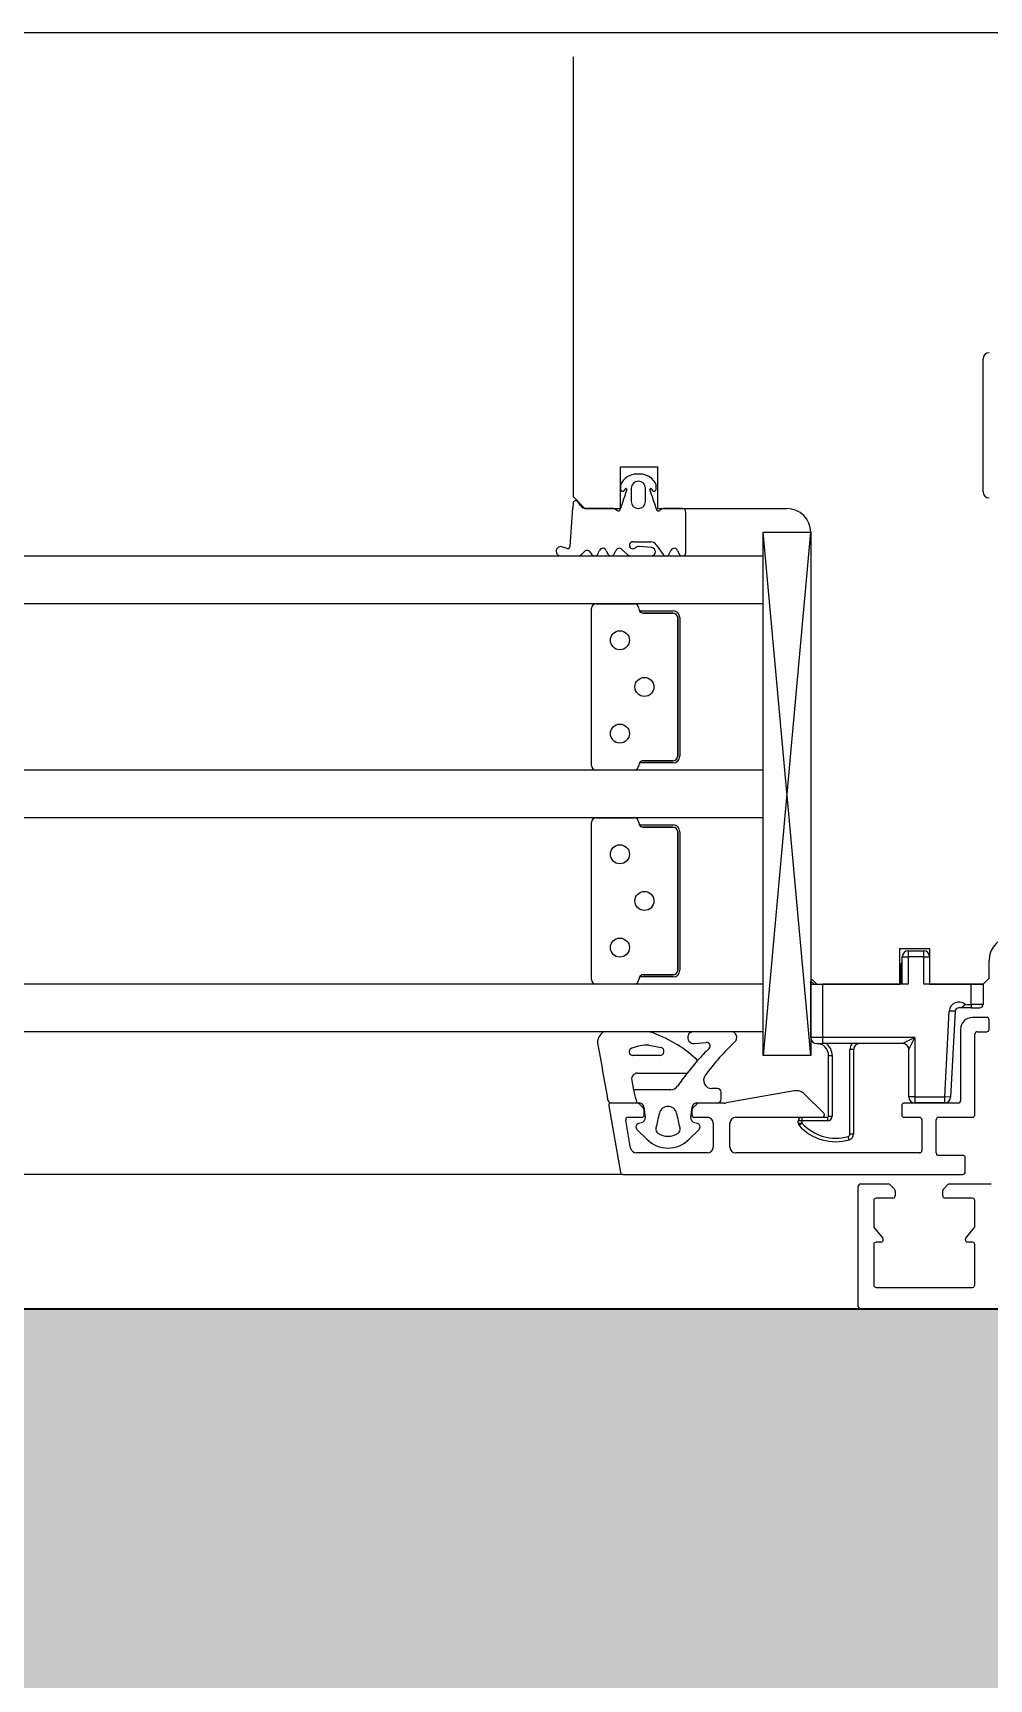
# Model space of a CAD drawing. Header units: centimetres. Extents: x 0.3 to 84.3, y 0.3 to 59.7.
# Drawn here: x 52.4341 to 52.595, y 11.6617 to 11.9386 of the extents above; entities that cross this region are included whole.
import ezdxf

# ---------------------------------------------------------------- set-up
doc = ezdxf.new("R2010")
doc.units = ezdxf.units.CM
for name, pattern in [('AUSGEZOGEN', [0]), ('PHANTOM', [63.50000000000001, 31.75, -6.35, 6.35, -6.35, 6.35, -6.35]), ('VERDECKT', [9.524999999999999, 6.35, -3.175])]:
    doc.linetypes.add(name, pattern=pattern)
for name, color, linetype, lineweight in [('Bodenplatte', 7, 'AUSGEZOGEN', 35), ('Decke', 7, 'AUSGEZOGEN', 35), ('Fenster', 7, 'AUSGEZOGEN', 35)]:
    doc.layers.add(name, color=color, linetype=linetype, lineweight=lineweight)

msp = doc.modelspace()

# ---------------------------------------------------------------- hatches: boundary and pattern name
at = {"layer": 'Bodenplatte', "linetype": 'AUSGEZOGEN', "lineweight": 25, "true_color": 0xe0ffe0}
msp.add_hatch(color=254, dxfattribs=at).paths.add_polyline_path([(31.65999929904938, 16.11399973863363), (31.65999929904938, 15.95399974220991), (47.43999894633886, 15.95399974220991), (47.43999894633886, 11.56399984033406), (62.71999860480428, 11.56399984033406), (62.71999860480428, 11.72399983675778), (47.5999989427626, 11.72399983675778), (47.5999989427626, 16.11399973863363)])

# ---------------------------------------------------------------- linework, layer by layer
at = {"layer": 'Bodenplatte', "color": 92, "linetype": 'VERDECKT', "lineweight": 35, "true_color": 0x00c600}
msp.add_line((47.5999989427626, 11.72399983675778), (62.71999860480428, 11.72399983675778), dxfattribs=at)
at = {"layer": 'Decke', "color": 96, "linetype": 'PHANTOM', "lineweight": 35, "true_color": 0x006e00}
msp.add_line((47.5999989427626, 11.72399983675778), (62.71999860480428, 11.72399983675778), dxfattribs=at)
at = {"layer": 'Fenster', "color": 7, "linetype": 'AUSGEZOGEN', "lineweight": 25}
for p, q in [((52.52899883501161, 11.93859940913904), (49.72399889524268, 11.93859983163211)), ((52.65299883224001, 11.93859940924909), (52.52899883501161, 11.93859940924909)), ((52.52499883510102, 11.93459940933849), (52.52499883510102, 11.86059941099252)), ((52.59399883355875, 11.86139941097463), (52.59399883355875, 11.88379941047388)), ((52.53299883492221, 11.85859941103722), (52.53299883492221, 11.86559941088076)), ((52.53299883492221, 11.86559941088076), (52.53919883478365, 11.86559941088076)), ((52.53919883478365, 11.86559941088076), (52.53919883478365, 11.85859941103722)), ((52.53299883492221, 11.8625588646054), (52.53299883492221, 11.86184566153207)), ((52.53479723909341, 11.86200967181017), (52.53479862271755, 11.85980929262669)), ((52.53622506229638, 11.86440238318901), (52.53576257665179, 11.86440238318901)), ((52.53719828551152, 11.85980281656653), (52.53719680563011, 11.86201613389426)), ((52.53899883478811, 11.86190003500224), (52.53899883478811, 11.8625588646054)), ((52.52499883510102, 11.85941358580272), (52.52499761620416, 11.85870630515411)), ((52.52499883510102, 11.86059941099252), (52.5269988350563, 11.85859941103722)), ((52.52624528731327, 11.85909941103956), (52.52593184778207, 11.85964230423269)), ((52.53367800017952, 11.86170784382325), (52.5337669489993, 11.8618619076985)), ((52.53822068994888, 11.8618619076985), (52.53830963876869, 11.86170784382325)), ((52.5269988350563, 11.85859941103722), (52.53299883492221, 11.85859941103722)), ((52.53162025081665, 11.85859941124268), (52.52711131260699, 11.85859941105073)), ((52.53299883492221, 11.85862069260156), (52.53299883492221, 11.85859941103722)), ((52.53899883478811, 11.85859941103722), (52.53899883478811, 11.85862069260156)), ((52.53919883478365, 11.85859941103722), (52.56099883429636, 11.85859941103722)), ((52.54339883471527, 11.85859941107151), (52.54037819260475, 11.85859941124268)), ((52.54399883467635, 11.85113369138176), (52.54399883467635, 11.85799941108494)), ((52.56497047430887, 11.85459941112663), (52.55697047448768, 11.76659941309359)), ((52.56499883420696, 11.76659941309359), (52.55697047448768, 11.85459941112663)), ((52.55697047448768, 11.85459941112663), (52.56499883420696, 11.85459941112663)), ((52.55697047448768, 11.76659941309359), (52.55697047448768, 11.85459941112663)), ((52.56499883420696, 11.85459941112663), (52.56499883420696, 11.77859941282536)), ((52.56499883420696, 11.85459941112663), (52.56499883420696, 11.76659941309359)), ((52.52404336274228, 11.85187931390328), (52.52313010173077, 11.85217956108423)), ((52.52648031266168, 11.85091358599271), (52.52704059289347, 11.85147386622452)), ((52.52778964627197, 11.85139363857711), (52.5281446892559, 11.85089338819017)), ((52.52918911060789, 11.85096240015196), (52.52947234561319, 11.85155625430271)), ((52.53060289531434, 11.85147404760992), (52.5309052562867, 11.85087997031033)), ((52.5319129205003, 11.85091082807194), (52.53219535850329, 11.85147404760992)), ((52.53323454064173, 11.85170442874351), (52.53415553523249, 11.85087686442749)), ((52.53509525114431, 11.85299941116232), (52.53810691940746, 11.85299941116232)), ((52.53821819616316, 11.85201839311476), (52.53612912426982, 11.85218760769085)), ((52.53897294479188, 11.8524994111735), (52.54014698483557, 11.85089338819017)), ((52.54119140618759, 11.85096240015196), (52.54147464119283, 11.85155625430271)), ((52.54260519089399, 11.85147404760992), (52.54290755186641, 11.85087997031033)), ((52.55697047448768, 11.85059443940236), (49.69602725579512, 11.85059486189543)), ((52.52281147956842, 11.85062069278038), (52.52577320589629, 11.85062069278038)), ((52.53482390591557, 11.85062069278038), (52.53816619143236, 11.85062069278038)), ((52.55697047448768, 11.84262069295919), (52.55697047448768, 11.85062069278038)), ((52.55697047448768, 11.84259443958931), (49.69602725579512, 11.84259486208239)), ((52.5289104751148, 11.84259443965453), (52.53527047497269, 11.84259443965453)), ((52.55697047448768, 11.81462069358504), (52.55697047448768, 11.84262069295919)), ((52.52813047513228, 11.8153744402629), (52.52813047513228, 11.84181443967191)), ((52.53605047495523, 11.84181443967191), (52.53605047495523, 11.84181443967191)), ((52.53619047495213, 11.841358569746), (52.53619047495213, 11.84138443968154)), ((52.53619047495213, 11.84138443968154), (52.54183047482606, 11.84138443968154)), ((52.53683047493783, 11.84102443968959), (52.54183047482606, 11.84102443968959)), ((52.54183047482606, 11.84102443968959), (52.53683047493783, 11.84102443968959)), ((52.54261047480866, 11.84024443970702), (52.54261047480866, 11.81694444022783)), ((52.54261047480866, 11.81694444022783), (52.54261047480866, 11.84024443970702)), ((52.54297047480061, 11.84024443970702), (52.54297047480061, 11.81694444022783)), ((52.53605047495523, 11.81538444026269), (52.53605047495523, 11.81538444026269)), ((52.53619047495213, 11.81580444025331), (52.53619047495213, 11.81583031018895)), ((52.54183047482606, 11.81580444025331), (52.53619047495213, 11.81580444025331)), ((52.54183047482606, 11.81616444024531), (52.53683047493783, 11.81616444024531)), ((52.53683047493783, 11.81616444024531), (52.54183047482606, 11.81616444024531)), ((52.55697047448768, 11.81459444024372), (49.69602725579512, 11.8145948627368)), ((52.53527047497269, 11.81459444028037), (52.5289104751148, 11.81459444028037)), ((52.55697047448768, 11.80662069376386), (52.55697047448768, 11.81462069358504)), ((52.55697047448768, 11.80659444043068), (49.69602725579512, 11.80659486292375)), ((52.5289104751148, 11.80659444045919), (52.53527047497269, 11.80659444045919)), ((52.55697047448768, 11.7786206943897), (52.55697047448768, 11.80662069376386)), ((52.52813047513228, 11.77937444106756), (52.52813047513228, 11.80581444047657)), ((52.53605047495523, 11.80581444047657), (52.53605047495523, 11.80581444047657)), ((52.53619047495213, 11.80535857055066), (52.53619047495213, 11.80538444048621)), ((52.53619047495213, 11.80538444048621), (52.54183047482606, 11.80538444048621)), ((52.53683047493783, 11.80502444049426), (52.54183047482606, 11.80502444049426)), ((52.54183047482606, 11.80502444049426), (52.53683047493783, 11.80502444049426)), ((52.54261047480866, 11.80424444051169), (52.54261047480866, 11.78094444103249)), ((52.54261047480866, 11.78094444103249), (52.54261047480866, 11.80424444051169)), ((52.54297047480061, 11.80424444051169), (52.54297047480061, 11.78094444103249)), ((52.57999883387168, 11.77859941282536), (52.57999883387168, 11.78459941269125)), ((52.57999883387168, 11.78459941269125), (52.58499883376142, 11.78459941269125)), ((52.58499883376142, 11.78459941269125), (52.58499883398144, 11.77859941282536)), ((52.58039883408425, 11.77859941282536), (52.58039883408425, 11.78319941272248)), ((52.58039883408425, 11.78319941272248), (52.58139883406187, 11.78319941272248)), ((52.58139883406187, 11.78419941270013), (52.58399883400381, 11.78419941270013)), ((52.58139883406187, 11.78419941270013), (52.58139883406187, 11.78319941272248)), ((52.58139883406187, 11.78319941272248), (52.58139883406187, 11.77859941282536)), ((52.58399883400381, 11.78319941272248), (52.58139883406187, 11.78319941272248)), ((52.58399883400381, 11.78319941272248), (52.58399883400381, 11.78419941270013)), ((52.58399883400381, 11.77859941282536), (52.58399883400381, 11.78319941272248)), ((52.58399883400381, 11.78319941272248), (52.58499883398144, 11.78319941272248)), ((52.58499883398144, 11.78319941272248), (52.58499883398144, 11.77859941282536)), ((52.59499185273805, 11.77959941280302), (52.59499185273805, 11.78259941273596)), ((52.53605047495523, 11.77938444106735), (52.53605047495523, 11.77938444106735)), ((52.53619047495213, 11.77980444105797), (52.53619047495213, 11.77983031099361)), ((52.54183047482606, 11.77980444105797), (52.53619047495213, 11.77980444105797)), ((52.54183047482606, 11.78016444104997), (52.53683047493783, 11.78016444104997)), ((52.53683047493783, 11.78016444104997), (52.54183047482606, 11.78016444104997)), ((52.56499883442848, 11.76959941302653), (52.56499883442848, 11.77911657010132)), ((52.56499883442848, 11.77911657010132), (52.565573453624, 11.77859941282536)), ((52.56599883440614, 11.77859941282536), (52.56534025577704, 11.77925799145437)), ((52.58039883408425, 11.78159941275831), (52.58009883409095, 11.78159941275831)), ((52.58009883409095, 11.78159941275831), (52.58009883409095, 11.77859941282536)), ((52.59399185276041, 11.77859941282536), (52.59499185273805, 11.77959941280302)), ((52.55697047448768, 11.77859444108503), (49.69602725579512, 11.77859486357811)), ((52.53527047497269, 11.77859444108503), (52.5289104751148, 11.77859444108503)), ((52.55697047448768, 11.77062069456852), (52.55697047448768, 11.7786206943897)), ((52.56499883420696, 11.77859941282536), (52.57999883387168, 11.77859941282536)), ((52.565573453624, 11.77859941282536), (52.56699883438377, 11.77859941282536)), ((52.56699883438377, 11.77859941282536), (52.56699883438377, 11.76959941302653)), ((52.58139883406187, 11.77859941282536), (52.56699883438377, 11.77859941282536)), ((52.591998833825, 11.77859941282536), (52.58399883400381, 11.77859941282536)), ((52.58499883398144, 11.77859941282536), (52.59399185276041, 11.77859941282536)), ((52.591998833825, 11.7751994129013), (52.591998833825, 11.77859941282536)), ((52.59399883378028, 11.77859941282536), (52.591998833825, 11.77859941282536)), ((52.59399883378028, 11.77859941282536), (52.59399883378028, 11.7751994129013)), ((52.58754072719529, 11.75962497039655), (52.58829844830476, 11.77408315045623)), ((52.58929707781721, 11.77403081450116), (52.58829844830476, 11.77408315045623)), ((52.58929707781721, 11.77403081450116), (52.58852753575884, 11.75957325395112)), ((52.59022359563897, 11.77459941291477), (52.58989625552468, 11.77459941291477)), ((52.59036091227509, 11.77462407402641), (52.59022359563897, 11.77459941291477)), ((52.591998833825, 11.77459941291477), (52.59022359563897, 11.77459941291477)), ((52.59049781231946, 11.77470487027745), (52.59036091227509, 11.77462407402641)), ((52.5907257730087, 11.77492718436188), (52.59049781231946, 11.77470487027745)), ((52.59094913653433, 11.7751927870062), (52.5907257730087, 11.77492718436188)), ((52.59095455602537, 11.7751994129013), (52.591998833825, 11.7751994129013)), ((52.59095455602537, 11.7751994129013), (52.59095455602537, 11.7751994129013)), ((52.591998833825, 11.7751994129013), (52.591998833825, 11.77459941291477)), ((52.59399883378028, 11.7751994129013), (52.591998833825, 11.7751994129013)), ((52.591998833825, 11.77459941291477), (52.59339883379368, 11.77459941291477)), ((52.55697047448768, 11.77059444127199), (49.69602725579512, 11.77059486376507)), ((52.53788380759035, 11.77059941300418), (52.53019505467803, 11.77059941300418)), ((52.55154908229637, 11.77059941300418), (52.54516527268063, 11.77059941300418)), ((52.59019883363361, 11.77099941299516), (52.59019883363361, 11.75899941326339)), ((52.59459883353529, 11.77299941295046), (52.59219883358892, 11.77299941295046)), ((52.59299883357107, 11.77059941300409), (52.59459883353529, 11.77059941300409)), ((52.59499883352638, 11.77099941299516), (52.59499883352638, 11.77259941295938)), ((52.53774252500107, 11.76834899771961), (52.5398268275692, 11.76792802852961)), ((52.54543356627196, 11.76864172507849), (52.54742174005214, 11.76879474466327)), ((52.56699883438377, 11.76959941302653), (52.56499883442848, 11.76959941302653)), ((52.56599883440614, 11.76859941304888), (52.56699883438377, 11.76859941304888)), ((52.58249883403732, 11.76959941302653), (52.56699883438377, 11.76959941302653)), ((52.56699883438377, 11.76959941302653), (52.56699883438377, 11.76859941304888)), ((52.58049883408203, 11.76859941304888), (52.56699883438377, 11.76859941304888)), ((52.58249883403732, 11.76959941302653), (52.58049883408203, 11.76859941304888)), ((52.58149883405969, 11.76759941307123), (52.58249883403732, 11.76959941302653)), ((52.58249883403732, 11.76959941302653), (52.58249883403732, 11.75962558990623)), ((52.59259883358001, 11.75659941331701), (52.59259883358001, 11.77019941301305)), ((52.53959313807733, 11.76662558974977), (52.53503259114541, 11.76662558974977)), ((52.54595888140321, 11.7657453180817), (52.54418967506199, 11.76362558981682)), ((52.54595888140321, 11.7657453180817), (52.5457493141921, 11.76595488529274)), ((52.56499883420696, 11.76659941309359), (52.55697047448768, 11.76659941309359)), ((52.56799883436143, 11.76659941309349), (52.56859883434799, 11.76659941309359)), ((52.56799883436143, 11.75639941332156), (52.56799883436143, 11.76659941309349)), ((52.56859883434799, 11.76659941309359), (52.56859883434799, 11.75639941332156)), ((52.57219883426752, 11.76759941307114), (52.57159883428093, 11.76759941307123)), ((52.57159883428093, 11.75338200220759), (52.57159883428093, 11.76759941307123)), ((52.57219883426752, 11.76759941307114), (52.57219883426752, 11.75338200220759)), ((52.58149883405969, 11.75962558990623), (52.58149883405969, 11.76759941307123)), ((52.5358612345585, 11.76362558981682), (52.54418967506199, 11.76362558981682)), ((52.54143591616843, 11.76082558987942), (52.53518702188737, 11.76082558987942)), ((52.54930723954129, 11.76102558987495), (52.54836963591395, 11.76102558987495)), ((52.54990723952785, 11.7592255899152), (52.54990723952785, 11.76042558988838)), ((52.56221089253461, 11.76064693240205), (52.55077115354324, 11.75862979776562)), ((52.56718167686059, 11.75688225602317), (52.5639724024129, 11.76009153047085)), ((52.58249883403732, 11.75962558990623), (52.58149883405969, 11.75962558990623)), ((52.58249883403732, 11.75962558990623), (52.58249883403732, 11.75862558992858)), ((52.58249883403732, 11.75962558990623), (52.58752890624644, 11.75962558990623)), ((52.58752890624644, 11.75862558992858), (52.58752890624644, 11.75962558990623)), ((52.58852753575884, 11.75957325395112), (52.58752890624644, 11.75962558990623)), ((52.53100491185553, 11.75812995401175), (52.53297977399529, 11.74692995426213)), ((52.53575030671322, 11.75859941327231), (52.53139883494791, 11.75859941327231)), ((52.53142361943586, 11.75862558992858), (52.535731486609, 11.75862558992858)), ((52.535731486609, 11.75862558992858), (52.53623087186376, 11.75862558992858)), ((52.5368230988954, 11.75777514922206), (52.53617457077247, 11.758423677345)), ((52.53692097405668, 11.75792766913169), (52.5371484540892, 11.75614259266945)), ((52.53699883482274, 11.7565994133171), (52.53699883482274, 11.75735088516285)), ((52.54481749722801, 11.75614259266945), (52.54504497726059, 11.75792766913169)), ((52.54499883464391, 11.75735088516285), (52.54499883464395, 11.7565994133171)), ((52.54582309869421, 11.758423677345), (52.54517457057128, 11.75777514922206)), ((52.54573507945352, 11.75862558992858), (52.54930723954129, 11.75862558992858)), ((52.55042385719558, 11.7585994132724), (52.54624736275339, 11.75859941327231)), ((52.58029883385489, 11.75819941328128), (52.58029883385489, 11.75659941331701)), ((52.58979883364255, 11.75859941327231), (52.58069883384596, 11.75859941327231)), ((52.58752890624644, 11.75862558992858), (52.58249883403732, 11.75862558992858)), ((52.53469459582182, 11.75102576526402), (52.53386512041376, 11.75572995406542)), ((52.53425904350622, 11.75619941332598), (52.53659883483169, 11.75619941332598)), ((52.53575871170673, 11.75416580089736), (52.53742527438877, 11.75249923821534)), ((52.5366683424494, 11.75533464734154), (52.53602768434232, 11.75516962043939)), ((52.54454067692853, 11.75249923821534), (52.5462072396106, 11.75416580089736)), ((52.54593826697494, 11.75516962043939), (52.54529760886793, 11.75533464734154)), ((52.545398834635, 11.75619941332598), (52.54759883458583, 11.75619941332598)), ((52.54859883456349, 11.75519941334833), (52.54859883456349, 11.75119941343774)), ((52.55139883450088, 11.75119941343774), (52.55139883450088, 11.75519941334833)), ((52.55239883447853, 11.75619941332598), (52.56689883415443, 11.75619941332598)), ((52.56349883446202, 11.75559941333945), (52.56289883447539, 11.75559941333936)), ((52.56289883447539, 11.75522557965342), (52.56289883447539, 11.75559941333936)), ((52.56289883447539, 11.75522557965342), (52.56349883446202, 11.75522557965342)), ((52.56349883446202, 11.75522557965342), (52.56305389841827, 11.75482304779021)), ((52.56349883446202, 11.75619941332598), (52.56349883446202, 11.75559941333945)), ((52.56349883446202, 11.75619941332598), (52.56779883436581, 11.75619941332598)), ((52.56779883436581, 11.75559941333945), (52.56349883446202, 11.75559941333945)), ((52.56349883446202, 11.75559941333945), (52.56349883446202, 11.75522557965342)), ((52.56779883436581, 11.75619941332598), (52.56779883436581, 11.75559941333945)), ((52.56799883436143, 11.75639941332156), (52.56859883434799, 11.75639941332156)), ((52.58069883384596, 11.75619941332598), (52.58329883378784, 11.75619941332598)), ((52.58369883377891, 11.7557994133349), (52.58369883377891, 11.75059941345112)), ((52.58609883372529, 11.75019941346018), (52.58609883372529, 11.7557994133349)), ((52.58649883371635, 11.75619941332598), (52.59219883358892, 11.75619941332598)), ((52.57147482694608, 11.75242084248676), (52.57130923135234, 11.75299753831924)), ((52.57219883426752, 11.75338200220759), (52.57159883428093, 11.75338200220759)), ((52.54759883458583, 11.75019941346009), (52.53567940355281, 11.75019941346009)), ((52.58329883378784, 11.75019941346009), (52.55239883447853, 11.75019941346009)), ((52.5905988336247, 11.74979941346901), (52.58649883371635, 11.74979941346911)), ((52.59099883361574, 11.74699941353161), (52.59099883361574, 11.74939941347794)), ((52.53337369708775, 11.74659941362611), (49.71962403317107, 11.74659983611919)), ((52.53337369708775, 11.74659941354062), (52.5905988336247, 11.74659941354053)), ((52.57299883160738, 11.72439941425587), (52.57299883160738, 11.74459941330206)), ((52.57339883159848, 11.74499941329314), (52.57803314606989, 11.74499941329314)), ((52.57831598877603, 11.74488225600821), (52.57908167418384, 11.7441165706005)), ((52.57919883146883, 11.74383372789421), (52.57919883146883, 11.74299941333785)), ((52.58719883129002, 11.74299941333785), (52.58719883129002, 11.74383372789421)), ((52.58731598857487, 11.74411657060037), (52.58808167398268, 11.74488225600817)), ((52.58836451668895, 11.74499941329314), (52.59533711349229, 11.74499941329314)), ((52.57559883154925, 11.74219941335573), (52.57559883154925, 11.73785854376115)), ((52.5787988314778, 11.74259941334676), (52.57599883154032, 11.74259941334676)), ((52.59219883117826, 11.74259941334676), (52.58759883128103, 11.74259941334676)), ((52.59259883116927, 11.73785854376115), (52.59259883116927, 11.74219941335573)), ((52.57568797316269, 11.73760681561034), (52.57710968990014, 11.73585114165403)), ((52.59108797281849, 11.73585114165403), (52.5925096895559, 11.73760681561034)), ((52.57559883154925, 11.73479941352111), (52.57559883154925, 11.72799941389222)), ((52.5767988315225, 11.73519941351219), (52.57599883154032, 11.73519941351219)), ((52.59219883117826, 11.73519941351219), (52.59139883119615, 11.73519941351219)), ((52.59259883116927, 11.72799941389222), (52.59259883116927, 11.73479941352111)), ((52.57599883154032, 11.72759941390114), (52.59219883117826, 11.72759941390114)), ((49.67959889628036, 11.72399983675787), (52.57339883159848, 11.72399941426479)), ((52.83659882571544, 11.72399941426479), (52.57339883159848, 11.72399941426479))]:
    msp.add_line(p, q, dxfattribs=at)
for centre, radius in [((52.53289047502582, 11.83644443979182), 0.001599999964235758), ((52.53701047493374, 11.8285944399673), 0.001599999964239396), ((52.53289047502582, 11.82074444014274), 0.001599999964235758), ((52.53289047502582, 11.80044444059649), 0.001599999964235758), ((52.53701047493374, 11.79259444077196), 0.001599999964239396), ((52.53289047502582, 11.7847444409474), 0.001599999964235758)]:
    msp.add_circle(centre, radius, dxfattribs=at)
for centre, radius, start, end in [((52.59499883353633, 11.88379941047378), 0.0009999999776482583, 90, 180), ((52.53572614567526, 11.86146358517726), 0.002939023812351069, 89.28976599509345, 158.1197605234327), ((52.53390557449919, 11.8618187123764), 0.0001451993975820911, 336.5574813955079, 162.693110451686), ((52.53599705063979, 11.86200240233164), 0.001199833568615658, 0.6557390734672733, 179.6528577051351), ((52.53625352152558, 11.86143672397442), 0.002965795762415476, 22.2321790129905, 90.54980817356882), ((52.5380820644489, 11.8618187123764), 0.0001451993975820911, 17.30688954914809, 203.4425186044921), ((52.52549211051485, 11.85941874575036), 0.0004933024012176247, 26.94837533293235, 180.5993253269374), ((52.53335791747929, 11.861872848267), 0.0003601102628689932, 184.3296979850374, 332.7286384005022), ((52.62408312115691, 11.83019875826066), 0.0954156881784984, 160.6835005343774, 162.6699933526658), ((52.53599846079962, 11.85980853174396), 0.001199838323442939, 179.9636656329878, 359.7270825702803), ((52.37700842025846, 11.80620276985382), 0.1702601921314358, 17.93088437184868, 19.04516444622758), ((52.53863292986674, 11.86188034582591), 0.0003664342711586061, 208.0835356910427, 3.080089180555866), ((52.59499883353633, 11.86139941097448), 0.0009999999776482583, 180, 270), ((50.38167456666025, 12.00935266775923), 2.148610718876755, 355.8066119238023, 355.9795005112035), ((52.52711131269761, 11.85959941102823), 0.0009999999776482583, 210.0000000001215, 270), ((52.53162025081657, 11.85759941126488), 0.00099999997764462, 45.62224523674222, 90), ((52.53259928744637, 11.85859952134501), 0.0003995474910086347, 225.5795197407153, 359.984181656837), ((52.53939902029717, 11.858600282741), 0.0004001864584906956, 180.1248043157276, 314.3580495458741), ((52.54037819254799, 11.85759941126488), 0.00099999997764462, 90, 134.3777547632578), ((52.54339883468971, 11.8579994110848), 0.0005999999865874998, 0, 90), ((52.56099883429629, 11.85459941112648), 0.003999999910593033, 0, 90), ((52.5229605458843, 11.85140222089307), 0.0007956173437404757, 77.69519606275242, 259.2012835433379), ((52.52413435844964, 11.852268826129), 0.0003999999910571205, 256.8507002863481, 355.806611924103), ((52.52577320589621, 11.85162069275792), 0.0009999999776482583, 270, 314.9999999997841), ((52.52736538221267, 11.85096937451775), 0.0005999999865874998, 45.00000000059973, 122.773238614547), ((52.52864755275411, 11.8512206927669), 0.0005999999865874998, 213.059360819403, 334.5014851252526), ((52.53002333983147, 11.85131875618626), 0.0005999999865911377, 15.00000000026344, 156.6822382575364), ((52.53139912690875, 11.8512206927669), 0.0005999999865911377, 214.6018814087766, 328.9061664694078), ((52.53277491398608, 11.85131875618626), 0.0005999999865911377, 40.00000000059521, 165.0000000000761), ((52.53482390591549, 11.85162069275792), 0.0009999999776482583, 228.0585612993334, 270), ((52.53506453143947, 11.8524138044373), 0.0005864119170913367, 86.99713560284913, 309.5461040223971), ((52.53603717852947, 11.85129874234339), 0.0008936082054885304, 84.09423181309367, 132.1156023587201), ((52.53810691940738, 11.85199941118457), 0.0009999999776482583, 30.00000000003331, 90), ((52.53816168134043, 11.85132067823523), 0.0006999999843508704, 270.3691586031439, 85.36915860315197), ((52.54064984833377, 11.8512206927669), 0.0005999999865911378, 213.059360819175, 334.5014851252384), ((52.54202563541112, 11.85131875618626), 0.0005999999865874997, 14.99999999993575, 156.6822382576921), ((52.54340378238466, 11.85121935261608), 0.0006011863911346545, 214.36903105919, 351.8082171630334), ((52.52891047511474, 11.84181443967181), 0.0007799999825644772, 90, 180), ((52.53527047497263, 11.84181443967181), 0.0007799999825644772, 0, 90), ((52.53683047493776, 11.84180443967202), 0.0007799999825681153, 180, 270), ((52.53683047493776, 11.84180443967202), 0.0007799999825644773, 214.8638379543467, 270), ((52.541830474826, 11.84024443970688), 0.00113999997452207, 0, 90), ((52.541830474826, 11.84024443970688), 0.0007799999825681153, 0, 90), ((52.541830474826, 11.84024443970688), 0.0007799999825681153, 0, 90), ((52.52891047511474, 11.8153744402628), 0.0007799999825644772, 180, 270), ((52.53527047497263, 11.8153744402628), 0.0007799999825644772, 270, 0), ((52.53683047493776, 11.81538444026259), 0.0007799999825681153, 90, 180), ((52.53683047493776, 11.81538444026259), 0.0007799999825681153, 90, 145.1361620457604), ((52.541830474826, 11.81694444022768), 0.0007799999825681153, 270, 0), ((52.541830474826, 11.81694444022768), 0.00113999997452207, 270, 0), ((52.541830474826, 11.81694444022768), 0.0007799999825681153, 270, 0), ((52.52891047511474, 11.80581444047647), 0.0007799999825644772, 90, 180), ((52.53527047497263, 11.80581444047647), 0.0007799999825644772, 0, 90), ((52.53683047493776, 11.80580444047668), 0.0007799999825681153, 180, 270), ((52.53683047493776, 11.80580444047668), 0.0007799999825681153, 214.8638379544538, 270), ((52.541830474826, 11.80424444051154), 0.00113999997452207, 0, 90), ((52.541830474826, 11.80424444051154), 0.0007799999825681153, 0, 90), ((52.541830474826, 11.80424444051154), 0.0007799999825681153, 0, 90), ((52.59899185264858, 11.78259941273581), 0.003999999910593033, 90, 180), ((52.58109883406853, 11.78159941275816), 0.0009999999776482583, 134.4270040010286, 180), ((52.58139883406183, 11.78319941272238), 0.0009999999776482583, 90, 180), ((52.58399883400373, 11.78319941272238), 0.0009999999776482583, 0, 90), ((52.52891047511474, 11.77937444106746), 0.0007799999825644772, 180, 270), ((52.53527047497263, 11.77937444106746), 0.0007799999825644772, 270, 0), ((52.53683047493776, 11.77938444106725), 0.0007799999825681153, 90, 180), ((52.53683047493776, 11.77938444106725), 0.0007799999825681153, 90, 145.1361620454392), ((52.541830474826, 11.78094444103234), 0.0007799999825681153, 270, 0), ((52.541830474826, 11.78094444103234), 0.00113999997452207, 270, 0), ((52.541830474826, 11.78094444103234), 0.0007799999825681153, 270, 0), ((52.5651988344239, 11.77911657010117), 0.0001999999955303792, 44.99999999928033, 180), ((52.58989625552459, 11.77399941292801), 0.001599999964235758, 48.59037789062512, 176.9999999999951), ((52.58989625552459, 11.77399941292801), 0.0005999999865874998, 90, 177.0000000000188), ((52.5933988337936, 11.77519941290119), 0.0005999999865874998, 270, 0), ((52.53118286047807, 11.76881131285035), 0.002042807494261035, 118.9177157918537, 183.282193177968), ((52.53101552854415, 11.74998560337443), 0.02172791762916557, 47.30434793292931, 71.57253317480682), ((52.54528014150871, 11.76961792706997), 0.0009881849454562745, 96.6752805300166, 278.9318269051474), ((52.5515782498112, 11.76962439308863), 0.0009754560879002299, 312.1329970090964, 91.71348014006986), ((52.59219883358885, 11.77099941299506), 0.001999999955296517, 90, 180), ((52.59299883357102, 11.77019941301295), 0.0003999999910607585, 90, 180), ((52.59459883353523, 11.77259941295928), 0.0003999999910607585, 0, 90), ((52.59459883353523, 11.77099941299506), 0.0003999999910607585, 270, 0), ((61.17296301784017, 13.28798487999242), 8.776323901245233, 189.968830342217, 190.0320255012774), ((52.53503259114535, 11.76722558973624), 0.0005999999865911377, 100.4251511922868, 270), ((52.53761890281217, 11.76128791532846), 0.007062164468407211, 88.99699426625646, 112.4324765850811), ((52.53963572477871, 11.7672901328558), 0.0006659062749665164, 266.3332608456084, 73.32267037309113), ((52.5795734361526, 11.73970373287588), 0.03999999910593033, 133.1193214931573, 143.9387931993981), ((52.54746778281962, 11.76819651389873), 0.0005999999865874998, 314.4527407105526, 94.40108721089301), ((52.56599883440606, 11.76959941302638), 0.0009999999776482583, 180, 270), ((52.56599883440606, 11.76659941309339), 0.001999999955296517, 0, 90), ((52.56599883440606, 11.76659941309344), 0.002599999941884016, 0, 50.28486276810812), ((52.57319883424508, 11.76759941307109), 0.001599999964235758, 141.3178125466254, 180), ((52.57319883424508, 11.76759941307104), 0.0009999999776482583, 90, 180), ((52.58049883408196, 11.76759941307109), 0.0009999999776482583, 0, 90), ((52.57730144462982, 11.73778742739705), 0.04199999906122321, 134.4527407105508, 138.2667081071676), ((52.53586123455842, 11.76262558983903), 0.0009999999776482583, 90, 189.4961867098571), ((52.57077613285196, 11.76846595122642), 0.03639999918639442, 189.4961867099261, 195.6844761502777), ((52.57730144462982, 11.73778742739705), 0.04199999906122685, 142.0339560227602, 145.7301465931082), ((52.54836963591389, 11.76242558984353), 0.001399999968709017, 143.9387931994493, 270), ((52.54143591616837, 11.762225589848), 0.001399999968705379, 270, 325.7301465932159), ((52.54930723954121, 11.76042558988824), 0.0005999999865874997, 0, 90), ((52.56255818888206, 11.75867731693996), 0.001999999955296517, 44.99999999982008, 99.99999999996908), ((52.58249883403727, 11.75962558990608), 0.0009999999776482583, 180, 270), ((52.58752890624636, 11.75962558990608), 0.0009999999776482583, 270, 357.0000000000827), ((52.53146312380724, 11.75927274768673), 0.0006483623673501335, 189.8832416538149, 266.5068352554017), ((52.53139883494785, 11.75819941328117), 0.0003999999910607585, 90, 190.0000000000636), ((52.53575030671317, 11.75799941328563), 0.0005999999865874998, 45.00000000011993, 90), ((52.53608603371501, 11.75779222837177), 0.0008458543453273552, 9.214037330092406, 80.14048593881826), ((52.53639883483609, 11.75735088516271), 0.0005999999865874998, 0, 45.00000000059973), ((52.57823501265765, 11.74680264427174), 0.03999999910593033, 165.3718928289123, 169.1169140008766), ((52.54098297565855, 11.75652558997539), 0.001499999966472387, 14.62810717117453, 165.3718928287569), ((52.50373093865949, 11.74680264427174), 0.03999999910593033, 10.88308599913086, 14.62810717109007), ((52.54559883463045, 11.75735088516271), 0.0005999999865911377, 135.0000000001199, 180), ((52.54587991760221, 11.75779222837177), 0.0008458543453237172, 99.85951406171776, 170.7859626699076), ((52.54624736275333, 11.75799941328563), 0.0005999999865874998, 90, 134.9999999994003), ((52.54930723954121, 11.75922558991505), 0.0005999999865874998, 270, 0), ((52.55042385719551, 11.76059941322755), 0.001999999955296517, 270, 279.9999999999691), ((52.56689883415436, 11.75659941331695), 0.0003999999910607585, 270, 44.99999999964017), ((52.5806988338459, 11.75819941328117), 0.0003999999910571205, 90, 180), ((52.58979883364248, 11.75899941326328), 0.0003999999910607585, 270, 0), ((52.53425904350615, 11.7557994133348), 0.0003999999910607585, 90, 189.9999999994886), ((52.53618297576585, 11.75459006495648), 0.0005999999865911378, 105.0000000004594, 224.9999999997601), ((52.53659883483163, 11.75659941331695), 0.0003999999910607585, 270, 0), ((52.53632029805771, 11.75608809137088), 0.0008299474706684218, 294.794007248111, 3.76522998089287), ((52.53974004543835, 11.75420382188689), 0.0007999999821178791, 169.1169140011106, 236.1492991281932), ((52.54222590587878, 11.75420382188689), 0.0007999999821178791, 303.8507008718069, 10.88308599888943), ((52.5456456532595, 11.75608809137088), 0.0008299474706647838, 176.2347700191071, 245.2059927517348), ((52.54539883463492, 11.75659941331695), 0.0003999999910571205, 180, 270), ((52.5457829755513, 11.75459006495648), 0.0005999999865874998, 315.0000000004798, 74.99999999949667), ((52.54759883458576, 11.75519941334823), 0.0009999999776482583, 0, 90), ((52.55239883447846, 11.75519941334823), 0.0009999999776482583, 90, 180), ((52.56349883446194, 11.75559941333926), 0.0005999999865874998, 90, 180), ((52.56349883446194, 11.75522557965327), 0.0005999999865874997, 180, 222.1355186408111), ((52.56919080336071, 11.76037508120234), 0.008275667784831225, 222.1355186408273, 286.021179090808), ((52.56919080336071, 11.76037508120234), 0.007675667798240088, 222.135518640809, 286.021179090807), ((52.56779883436576, 11.75639941332142), 0.0001999999955303792, 270, 0), ((52.56779883436576, 11.75639941332142), 0.000799999982121517, 270, 0), ((52.5806988338459, 11.75659941331691), 0.0003999999910607585, 180, 270), ((52.58329883378777, 11.7557994133348), 0.0003999999910607585, 0, 90), ((52.58649883371625, 11.7557994133348), 0.0003999999910571205, 90, 180), ((52.59219883358885, 11.75659941331691), 0.0003999999910607585, 270, 0), ((52.54098297565855, 11.75605693948504), 0.005031349386759352, 224.9999999999714, 315.0000000000143), ((52.54098297565855, 11.75605693948504), 0.003031349431462836, 236.1492991280444, 303.8507008720672), ((52.54759883458576, 11.75119941343764), 0.0009999999776482583, 270, 0), ((52.55239883447846, 11.75119941343764), 0.0009999999776482583, 180, 270), ((52.57119883428979, 11.75338200220743), 0.0003999999910571205, 286.0211790912412, 0), ((52.57119883428979, 11.75338200220743), 0.0009999999776482583, 286.02117909057, 0), ((52.53567940355274, 11.75119941343764), 0.0009999999776482583, 190.0000000000605, 270), ((52.58329883378777, 11.75059941345102), 0.0003999999910571205, 270, 0), ((52.58649883371631, 11.75019941346003), 0.0003999999910607585, 180, 270), ((52.59059883362463, 11.74939941347783), 0.0003999999910607585, 0, 90), ((52.53337369708768, 11.7469994135315), 0.0003999999910607585, 190.0000000003142, 270), ((52.59059883362463, 11.7469994135315), 0.0003999999910607585, 270, 0), ((52.5733988315984, 11.74459941330196), 0.0003999999910571205, 90, 180), ((52.57803314606983, 11.74459941330196), 0.0003999999910571205, 44.99999999910041, 90), ((52.57879883147773, 11.74299941333774), 0.0003999999910607585, 270, 0), ((52.57879883147749, 11.74383372789401), 0.0003999999912499334, 0, 45.00000000359838), ((52.58759883128097, 11.74383372789411), 0.0003999999910607585, 135.0000000001799, 180), ((52.58759883128097, 11.74299941333774), 0.0003999999910607585, 180, 270), ((52.58836451668888, 11.74459941330178), 0.0003999999912462954, 90, 135.0000000041381), ((52.57599883154027, 11.74219941335563), 0.0003999999910607585, 90, 180), ((52.59219883117818, 11.74219941335563), 0.0003999999910571205, 0, 90), ((52.57599883154027, 11.737858543761), 0.0003999999910607585, 180, 219.000000000328), ((52.59219883117824, 11.737858543761), 0.0003999999910207408, 321.0000000019031, 0), ((52.57599883154027, 11.73479941352102), 0.0003999999910607585, 90, 180), ((52.57679883152244, 11.73559941350312), 0.0003999999910534826, 270, 38.99999999874608), ((52.59139883119607, 11.73559941350312), 0.0003999999910571205, 141.000000000708, 270), ((52.59219883117818, 11.73479941352102), 0.0003999999910571205, 0, 90), ((52.57599883154027, 11.72799941389212), 0.0003999999910571205, 180, 270), ((52.59219883117818, 11.72799941389212), 0.0003999999910571205, 270, 0), ((52.5733988315984, 11.72439941425577), 0.0003999999910571205, 180, 270)]:
    msp.add_arc(centre, radius, start, end, dxfattribs=at)

doc.saveas('drawing.dxf')
